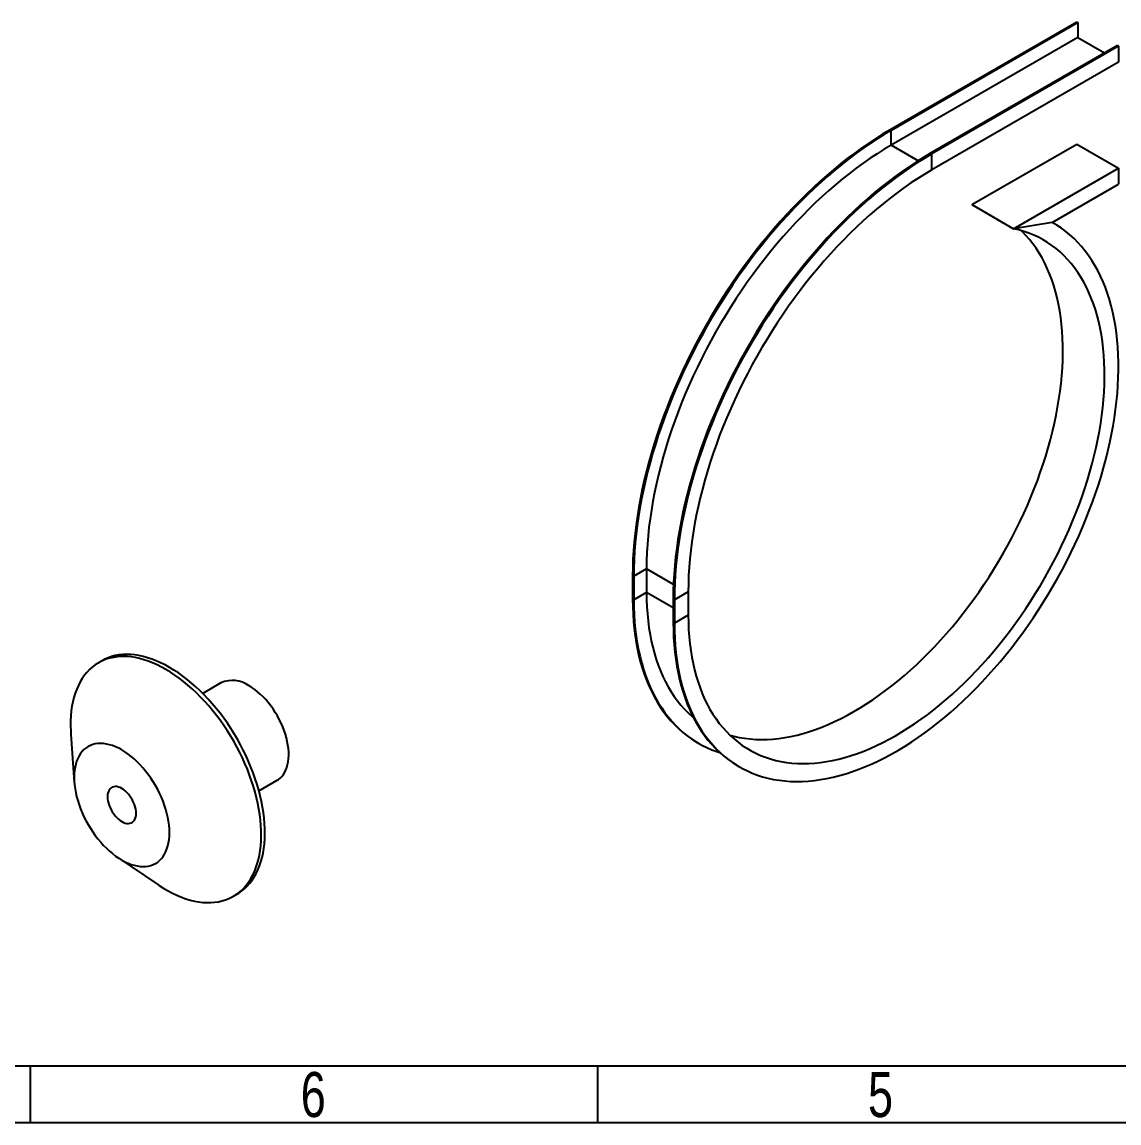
# Model space of a CAD drawing. Header units: millimetres. Extents: x -2169 to 6000, y -2300 to 596.
# Drawn here: x 2965 to 3941, y -2300 to -1320 of the extents above; entities that cross this region are included whole.
import ezdxf

# ---------------------------------------------------------------- set-up
doc = ezdxf.new("R2010")
doc.units = ezdxf.units.MM
doc.linetypes.add('SLD-Solid', pattern=[0])
doc.styles.add('SLDTEXTSTYLE0', font='TXT', dxfattribs={"width": 0.75})

msp = doc.modelspace()

# ---------------------------------------------------------------- linework, layer by layer
at = {"color": 3, "linetype": 'SLD-Solid'}
for p, q in [((3902.98, -1320.36), (3736.86, -1416.26)), ((3903.97, -1320.93), (3737.85, -1416.83)), ((3902.98, -1320.36), (3903.97, -1320.93)), ((3903.97, -1320.93), (3903.97, -1334.07)), ((3903.97, -1334.07), (3737.85, -1429.97)), ((3939.11, -1341.22), (3772.99, -1437.11)), ((3940.1, -1341.79), (3773.98, -1437.69)), ((3903.97, -1334.07), (3927.72, -1347.79)), ((3939.11, -1341.22), (3940.1, -1341.79)), ((3940.1, -1341.79), (3940.1, -1356.08)), ((3940.1, -1356.08), (3773.98, -1451.98)), ((3737.85, -1416.83), (3736.86, -1416.26)), ((3737.85, -1429.97), (3737.85, -1416.83)), ((3761.87, -1443.84), (3737.85, -1429.97)), ((3809.57, -1482.88), (3902.98, -1428.96)), ((3902.98, -1428.96), (3940.1, -1450.39)), ((3773.98, -1437.69), (3772.99, -1437.11)), ((3773.98, -1451.98), (3773.98, -1437.69)), ((3846.7, -1504.31), (3940.1, -1450.39)), ((3940.1, -1450.39), (3940.1, -1464.68)), ((3881.18, -1498.69), (3940.1, -1464.68)), ((3809.57, -1482.88), (3846.7, -1504.31)), ((3881.18, -1498.69), (3846.7, -1504.31)), ((3882.22, -1499.28), (3881.23, -1498.71)), ((3520.22, -1807.1), (3508.84, -1813.68)), ((3520.22, -1807.1), (3520.23, -1827.95)), ((3544.24, -1820.97), (3520.22, -1807.1)), ((3508.84, -1813.68), (3507.85, -1813.11)), ((3507.85, -1813.11), (3507.86, -1833.95)), ((3508.84, -1813.68), (3508.85, -1834.53)), ((3520.23, -1827.95), (3508.85, -1834.53)), ((3543.98, -1841.66), (3520.23, -1827.95)), ((3557.35, -1827.39), (3544.97, -1834.54)), ((3557.35, -1827.39), (3557.35, -1848.24)), ((3508.85, -1834.53), (3507.86, -1833.95)), ((3543.98, -1833.96), (3543.99, -1854.81)), ((3544.97, -1834.54), (3543.98, -1833.97)), ((3544.97, -1834.53), (3544.98, -1855.39)), ((3557.35, -1848.24), (3544.98, -1855.39)), ((3544.98, -1855.39), (3543.99, -1854.81)), ((3035.88, -1888.8), (3032.69, -1890.64)), ((3141.59, -1908.6), (3125.42, -1917.93)), ((3008.14, -1954.09), (3011.17, -1996.98)), ((3565.73, -1961.79), (3566.72, -1962.36)), ((3601.86, -1982.64), (3602.85, -1983.22)), ((3175.42, -2004.54), (3191.58, -1995.21)), ((3049.84, -2063.95), (3085.46, -2088.03)), ((3152.68, -2098.49), (3155.87, -2096.65))]:
    msp.add_line(p, q, dxfattribs=at)
at = {"color": 7, "linetype": 'SLD-Solid'}
for p, q in [((5949.14, -2249.75), (2013.07, -2249.75)), ((2971.86, -2249.75), (2971.86, -2300.21)), ((3476.48, -2249.75), (3476.48, -2300.21)), ((5999.6, -2300.21), (1962.61, -2300.21))]:
    msp.add_line(p, q, dxfattribs=at)
at = {"color": 3, "linetype": 'SLD-Solid', "flags": 128}
for points in [[(3736.86, -1416.26), (3730.54, -1420), (3724.23, -1423.94), (3717.93, -1428.08), (3711.65, -1432.41), (3705.39, -1436.93), (3699.14, -1441.64), (3692.93, -1446.52), (3686.75, -1451.59), (3680.61, -1456.82), (3674.51, -1462.23), (3668.46, -1467.81), (3662.46, -1473.54), (3656.52, -1479.44), (3650.64, -1485.48), (3644.82, -1491.68), (3639.08, -1498.02), (3633.4, -1504.5), (3627.81, -1511.11), (3622.3, -1517.85), (3616.88, -1524.71), (3611.55, -1531.7), (3606.31, -1538.79), (3601.17, -1546), (3596.14, -1553.3), (3591.21, -1560.71), (3586.4, -1568.2), (3581.69, -1575.78), (3577.11, -1583.44), (3572.65, -1591.17), (3568.31, -1598.98), (3564.1, -1606.84), (3560.02, -1614.76), (3556.08, -1622.73), (3552.27, -1630.74), (3548.6, -1638.8), (3545.08, -1646.88), (3541.7, -1654.99), (3538.47, -1663.12), (3535.39, -1671.26), (3532.47, -1679.41), (3529.7, -1687.56), (3527.09, -1695.71), (3524.63, -1703.84), (3522.34, -1711.96), (3520.21, -1720.05), (3518.25, -1728.12), (3516.45, -1736.14), (3514.82, -1744.13), (3513.36, -1752.06), (3512.07, -1759.95), (3510.95, -1767.77), (3510, -1775.52), (3509.22, -1783.21), (3508.62, -1790.81), (3508.19, -1798.34), (3507.93, -1805.77), (3507.85, -1813.11)], [(3737.85, -1416.83), (3731.53, -1420.57), (3725.22, -1424.52), (3718.92, -1428.65), (3712.64, -1432.98), (3706.37, -1437.5), (3700.13, -1442.21), (3693.92, -1447.09), (3687.74, -1452.16), (3681.6, -1457.4), (3675.5, -1462.8), (3669.45, -1468.38), (3663.45, -1474.12), (3657.51, -1480.01), (3651.63, -1486.06), (3645.81, -1492.25), (3640.07, -1498.59), (3634.39, -1505.07), (3628.8, -1511.68), (3623.29, -1518.42), (3617.87, -1525.29), (3612.54, -1532.27), (3607.3, -1539.36), (3602.16, -1546.57), (3597.13, -1553.87), (3592.2, -1561.28), (3587.38, -1568.77), (3582.68, -1576.35), (3578.1, -1584.01), (3573.63, -1591.75), (3569.3, -1599.55), (3565.09, -1607.41), (3561.01, -1615.33), (3557.06, -1623.3), (3553.26, -1631.32), (3549.59, -1639.37), (3546.07, -1647.45), (3542.69, -1655.56), (3539.46, -1663.69), (3536.38, -1671.84), (3533.46, -1679.99), (3530.69, -1688.14), (3528.08, -1696.28), (3525.62, -1704.42), (3523.33, -1712.53), (3521.2, -1720.63), (3519.24, -1728.69), (3517.44, -1736.72), (3515.81, -1744.7), (3514.35, -1752.64), (3513.06, -1760.52), (3511.94, -1768.34), (3510.99, -1776.1), (3510.21, -1783.78), (3509.61, -1791.39), (3509.18, -1798.91), (3508.92, -1806.34), (3508.84, -1813.68)], [(3737.85, -1429.97), (3731.63, -1433.66), (3725.42, -1437.56), (3719.21, -1441.65), (3713.03, -1445.94), (3706.86, -1450.42), (3700.72, -1455.09), (3694.61, -1459.94), (3688.53, -1464.98), (3682.5, -1470.19), (3676.5, -1475.57), (3670.56, -1481.12), (3664.68, -1486.84), (3658.85, -1492.71), (3653.09, -1498.74), (3647.4, -1504.92), (3641.78, -1511.24), (3636.24, -1517.7), (3630.79, -1524.29), (3625.42, -1531.01), (3620.14, -1537.85), (3614.96, -1544.82), (3609.88, -1551.89), (3604.9, -1559.07), (3600.03, -1566.34), (3595.28, -1573.71), (3590.64, -1581.17), (3586.12, -1588.71), (3581.72, -1596.33), (3577.45, -1604.02), (3573.32, -1611.77), (3569.32, -1619.57), (3565.45, -1627.43), (3561.73, -1635.33), (3558.15, -1643.27), (3554.71, -1651.23), (3551.43, -1659.23), (3548.3, -1667.24), (3545.32, -1675.26), (3542.5, -1683.29), (3539.84, -1691.31), (3537.34, -1699.33), (3535, -1707.34), (3532.84, -1715.32), (3530.83, -1723.27), (3529, -1731.19), (3527.34, -1739.07), (3525.85, -1746.9), (3524.53, -1754.68), (3523.39, -1762.4), (3522.42, -1770.05), (3521.62, -1777.63), (3521.01, -1785.13), (3520.57, -1792.54), (3520.31, -1799.87), (3520.22, -1807.1)], [(3772.99, -1437.11), (3766.68, -1440.86), (3760.37, -1444.8), (3754.07, -1448.94), (3747.78, -1453.27), (3741.52, -1457.79), (3735.28, -1462.5), (3729.06, -1467.38), (3722.88, -1472.45), (3716.74, -1477.68), (3710.65, -1483.09), (3704.59, -1488.67), (3698.6, -1494.4), (3692.65, -1500.3), (3686.77, -1506.34), (3680.96, -1512.54), (3675.21, -1518.88), (3669.54, -1525.36), (3663.94, -1531.97), (3658.43, -1538.71), (3653.01, -1545.57), (3647.68, -1552.56), (3642.44, -1559.65), (3637.31, -1566.86), (3632.27, -1574.16), (3627.34, -1581.57), (3622.53, -1589.06), (3617.83, -1596.64), (3613.24, -1604.3), (3608.78, -1612.03), (3604.44, -1619.84), (3600.23, -1627.7), (3596.15, -1635.62), (3592.21, -1643.59), (3588.4, -1651.6), (3584.73, -1659.66), (3581.21, -1667.74), (3577.83, -1675.85), (3574.6, -1683.98), (3571.53, -1692.12), (3568.6, -1700.27), (3565.83, -1708.42), (3563.22, -1716.57), (3560.77, -1724.7), (3558.47, -1732.82), (3556.35, -1740.91), (3554.38, -1748.98), (3552.58, -1757), (3550.95, -1764.99), (3549.49, -1772.93), (3548.2, -1780.81), (3547.08, -1788.63), (3546.13, -1796.39), (3545.35, -1804.07), (3544.75, -1811.68), (3544.32, -1819.2), (3544.06, -1826.63), (3543.98, -1833.97)], [(3773.98, -1437.69), (3767.67, -1441.43), (3761.36, -1445.37), (3755.06, -1449.51), (3748.77, -1453.84), (3742.51, -1458.36), (3736.27, -1463.07), (3730.05, -1467.95), (3723.87, -1473.02), (3717.73, -1478.26), (3711.64, -1483.66), (3705.58, -1489.24), (3699.58, -1494.97), (3693.64, -1500.87), (3687.76, -1506.92), (3681.95, -1513.11), (3676.2, -1519.45), (3670.53, -1525.93), (3664.93, -1532.54), (3659.42, -1539.28), (3654, -1546.14), (3648.67, -1553.13), (3643.43, -1560.22), (3638.3, -1567.43), (3633.26, -1574.73), (3628.33, -1582.14), (3623.52, -1589.63), (3618.82, -1597.21), (3614.23, -1604.87), (3609.77, -1612.61), (3605.43, -1620.41), (3601.22, -1628.27), (3597.14, -1636.19), (3593.2, -1644.16), (3589.39, -1652.18), (3585.72, -1660.23), (3582.2, -1668.31), (3578.82, -1676.42), (3575.59, -1684.55), (3572.52, -1692.69), (3569.59, -1700.84), (3566.82, -1709), (3564.21, -1717.14), (3561.76, -1725.28), (3559.46, -1733.39), (3557.33, -1741.49), (3555.37, -1749.55), (3553.57, -1757.58), (3551.94, -1765.56), (3550.48, -1773.5), (3549.19, -1781.38), (3548.07, -1789.2), (3547.12, -1796.96), (3546.34, -1804.64), (3545.74, -1812.25), (3545.31, -1819.77), (3545.05, -1827.2), (3544.97, -1834.54)], [(3773.98, -1451.98), (3767.79, -1455.65), (3761.6, -1459.53), (3755.43, -1463.6), (3749.27, -1467.87), (3743.13, -1472.33), (3737.02, -1476.98), (3730.94, -1481.81), (3724.89, -1486.82), (3718.88, -1492.01), (3712.92, -1497.37), (3707, -1502.89), (3701.15, -1508.58), (3695.35, -1514.43), (3689.61, -1520.43), (3683.94, -1526.58), (3678.35, -1532.87), (3672.84, -1539.3), (3667.41, -1545.86), (3662.06, -1552.55), (3656.81, -1559.37), (3651.65, -1566.3), (3646.59, -1573.34), (3641.64, -1580.48), (3636.79, -1587.73), (3632.06, -1595.06), (3627.44, -1602.49), (3622.94, -1610), (3618.57, -1617.58), (3614.32, -1625.23), (3610.2, -1632.94), (3606.22, -1640.71), (3602.37, -1648.53), (3598.66, -1656.4), (3595.1, -1664.3), (3591.68, -1672.23), (3588.41, -1680.19), (3585.29, -1688.16), (3582.33, -1696.15), (3579.52, -1704.14), (3576.87, -1712.13), (3574.39, -1720.11), (3572.06, -1728.08), (3569.9, -1736.02), (3567.91, -1743.94), (3566.08, -1751.82), (3564.43, -1759.67), (3562.94, -1767.46), (3561.63, -1775.2), (3560.49, -1782.89), (3559.53, -1790.5), (3558.74, -1798.05), (3558.13, -1805.52), (3557.69, -1812.9), (3557.43, -1820.19), (3557.35, -1827.39)], [(3544.98, -1855.39), (3545.07, -1862.13), (3545.33, -1868.77), (3545.77, -1875.3), (3546.39, -1881.7), (3547.18, -1887.98), (3548.14, -1894.14), (3549.28, -1900.15), (3550.59, -1906.03), (3552.06, -1911.75), (3553.71, -1917.33), (3555.53, -1922.75), (3557.51, -1928.01), (3559.65, -1933.1), (3561.96, -1938.03), (3564.43, -1942.78), (3567.05, -1947.34), (3569.84, -1951.73), (3572.77, -1955.93), (3575.86, -1959.94), (3579.09, -1963.75), (3582.47, -1967.37), (3585.99, -1970.78), (3589.65, -1974), (3593.45, -1977), (3597.38, -1979.8), (3601.44, -1982.38), (3605.62, -1984.75), (3609.93, -1986.9), (3614.35, -1988.84), (3618.88, -1990.55), (3623.53, -1992.05), (3628.28, -1993.32), (3633.14, -1994.37), (3638.09, -1995.19), (3643.13, -1995.79), (3648.26, -1996.16), (3653.48, -1996.3), (3658.77, -1996.22), (3664.14, -1995.91), (3669.58, -1995.38), (3675.08, -1994.61), (3680.65, -1993.63), (3686.27, -1992.42), (3691.93, -1990.99), (3697.65, -1989.33), (3703.4, -1987.46), (3709.19, -1985.36), (3715.01, -1983.05), (3720.85, -1980.53), (3726.71, -1977.79), (3732.58, -1974.84), (3738.47, -1971.69), (3744.36, -1968.32), (3750.24, -1964.76), (3756.12, -1961), (3761.99, -1957.05), (3767.84, -1952.9), (3773.67, -1948.56), (3779.47, -1944.05), (3785.23, -1939.35), (3790.96, -1934.47), (3796.65, -1929.42), (3802.29, -1924.21), (3807.87, -1918.83), (3813.4, -1913.3), (3818.86, -1907.61), (3824.26, -1901.78), (3829.58, -1895.8), (3834.83, -1889.68), (3839.99, -1883.44), (3845.07, -1877.06), (3850.06, -1870.57), (3854.95, -1863.96), (3859.74, -1857.24), (3864.43, -1850.42), (3869.01, -1843.51), (3873.47, -1836.5), (3877.82, -1829.4), (3882.05, -1822.23), (3886.16, -1814.99), (3890.14, -1807.68), (3893.99, -1800.31), (3897.7, -1792.89), (3901.27, -1785.43), (3904.71, -1777.92), (3908, -1770.38), (3911.14, -1762.82), (3914.14, -1755.24), (3916.98, -1747.64), (3919.66, -1740.04), (3922.19, -1732.44), (3924.56, -1724.85), (3926.77, -1717.27), (3928.81, -1709.72), (3930.69, -1702.19), (3932.4, -1694.69), (3933.95, -1687.24), (3935.32, -1679.84), (3936.52, -1672.49), (3937.55, -1665.2), (3938.41, -1657.98), (3939.09, -1650.83), (3939.6, -1643.77), (3939.93, -1636.79), (3940.08, -1629.9), (3940.07, -1623.11), (3939.87, -1616.43), (3939.5, -1609.85), (3938.96, -1603.4), (3938.24, -1597.06), (3937.35, -1590.86), (3936.28, -1584.79), (3935.05, -1578.85), (3933.64, -1573.06), (3932.06, -1567.43), (3930.31, -1561.94), (3928.4, -1556.62), (3926.32, -1551.45), (3924.08, -1546.46), (3921.68, -1541.64), (3919.12, -1537), (3916.4, -1532.54), (3913.52, -1528.26), (3910.5, -1524.17), (3907.32, -1520.28), (3904, -1516.58), (3900.54, -1513.08), (3896.94, -1509.79), (3893.19, -1506.7), (3889.32, -1503.82), (3885.31, -1501.15), (3881.18, -1498.69)], [(3557.35, -1848.24), (3557.44, -1854.75), (3557.71, -1861.16), (3558.14, -1867.45), (3558.76, -1873.62), (3559.54, -1879.67), (3560.5, -1885.59), (3561.63, -1891.38), (3562.93, -1897.02), (3564.4, -1902.51), (3566.04, -1907.86), (3567.84, -1913.04), (3569.81, -1918.07), (3571.94, -1922.92), (3574.23, -1927.61), (3576.68, -1932.12), (3579.29, -1936.45), (3582.05, -1940.6), (3584.96, -1944.55), (3588.03, -1948.32), (3591.23, -1951.89), (3594.58, -1955.26), (3598.07, -1958.43), (3601.7, -1961.4), (3605.45, -1964.16), (3609.34, -1966.71), (3613.35, -1969.04), (3617.49, -1971.16), (3621.74, -1973.07), (3626.11, -1974.75), (3630.58, -1976.22), (3635.16, -1977.46), (3639.85, -1978.49), (3644.63, -1979.28), (3649.5, -1979.86), (3654.46, -1980.2), (3659.5, -1980.33), (3664.62, -1980.22), (3669.82, -1979.9), (3675.08, -1979.34), (3680.41, -1978.57), (3685.79, -1977.57), (3691.23, -1976.34), (3696.72, -1974.9), (3702.25, -1973.23), (3707.81, -1971.35), (3713.42, -1969.25), (3719.04, -1966.93), (3724.69, -1964.4), (3730.36, -1961.66), (3736.04, -1958.71), (3741.73, -1955.56), (3747.41, -1952.21), (3753.09, -1948.65), (3758.76, -1944.9), (3764.42, -1940.96), (3770.06, -1936.83), (3775.67, -1932.52), (3781.24, -1928.03), (3786.78, -1923.36), (3792.28, -1918.52), (3797.74, -1913.51), (3803.14, -1908.34), (3808.48, -1903.01), (3813.76, -1897.53), (3818.98, -1891.9), (3824.12, -1886.13), (3829.19, -1880.22), (3834.17, -1874.18), (3839.07, -1868.02), (3843.87, -1861.74), (3848.59, -1855.34), (3853.2, -1848.83), (3857.7, -1842.23), (3862.1, -1835.53), (3866.39, -1828.74), (3870.56, -1821.87), (3874.6, -1814.92), (3878.53, -1807.9), (3882.32, -1800.82), (3885.98, -1793.68), (3889.51, -1786.5), (3892.9, -1779.27), (3896.15, -1772), (3899.25, -1764.71), (3902.21, -1757.39), (3905.01, -1750.06), (3907.66, -1742.72), (3910.16, -1735.38), (3912.5, -1728.05), (3914.68, -1720.73), (3916.69, -1713.42), (3918.54, -1706.15), (3920.23, -1698.9), (3921.74, -1691.7), (3923.09, -1684.54), (3924.27, -1677.44), (3925.28, -1670.39), (3926.11, -1663.42), (3926.78, -1656.51), (3927.26, -1649.69), (3927.58, -1642.95), (3927.72, -1636.31), (3927.68, -1629.76), (3927.47, -1623.32), (3927.09, -1616.99), (3926.53, -1610.78), (3925.8, -1604.69), (3924.89, -1598.73), (3923.82, -1592.9), (3922.57, -1587.22), (3921.15, -1581.68), (3919.57, -1576.29), (3917.82, -1571.05), (3915.9, -1565.98), (3913.82, -1561.07), (3911.57, -1556.33), (3909.17, -1551.76), (3906.61, -1547.37), (3903.9, -1543.17), (3901.03, -1539.15), (3898.02, -1535.33), (3894.86, -1531.7), (3891.55, -1528.26), (3888.11, -1525.03), (3884.52, -1522), (3880.81, -1519.17), (3876.96, -1516.56), (3872.99, -1514.16), (3868.89, -1511.97), (3864.67, -1510), (3860.34, -1508.24), (3855.9, -1506.71), (3851.35, -1505.4), (3846.7, -1504.31)], [(3594.36, -1955.05), (3598.04, -1956.03), (3602.72, -1957.05), (3607.5, -1957.85), (3612.37, -1958.43), (3617.33, -1958.77), (3622.38, -1958.9), (3627.5, -1958.79), (3632.69, -1958.47), (3637.96, -1957.91), (3643.28, -1957.14), (3648.67, -1956.14), (3654.11, -1954.91), (3659.59, -1953.47), (3665.12, -1951.8), (3670.69, -1949.92), (3676.29, -1947.81), (3681.92, -1945.5), (3687.57, -1942.97), (3693.24, -1940.23), (3698.92, -1937.28), (3704.6, -1934.13), (3710.29, -1930.78), (3715.97, -1927.22), (3721.64, -1923.47), (3727.3, -1919.53), (3732.93, -1915.4), (3738.54, -1911.09), (3744.12, -1906.6), (3749.66, -1901.93), (3755.16, -1897.09), (3760.61, -1892.08), (3766.02, -1886.91), (3771.36, -1881.58), (3776.64, -1876.1), (3781.86, -1870.47), (3787, -1864.7), (3792.06, -1858.79), (3797.05, -1852.75), (3801.95, -1846.59), (3806.75, -1840.3), (3811.46, -1833.91), (3816.07, -1827.4), (3820.58, -1820.8), (3824.98, -1814.1), (3829.26, -1807.31), (3833.43, -1800.44), (3837.48, -1793.49), (3841.4, -1786.47), (3845.2, -1779.39), (3848.86, -1772.25), (3852.39, -1765.07), (3855.78, -1757.84), (3859.03, -1750.57), (3862.13, -1743.28), (3865.09, -1735.96), (3867.89, -1728.63), (3870.54, -1721.29), (3873.04, -1713.95), (3875.38, -1706.62), (3877.55, -1699.3), (3879.57, -1691.99), (3881.42, -1684.72), (3883.1, -1677.47), (3884.62, -1670.27), (3885.97, -1663.11), (3887.15, -1656.01), (3888.16, -1648.96), (3888.99, -1641.99), (3889.65, -1635.08), (3890.14, -1628.26), (3890.45, -1621.52), (3890.59, -1614.88), (3890.56, -1608.33), (3890.35, -1601.89), (3889.96, -1595.56), (3889.41, -1589.35), (3888.67, -1583.26), (3887.77, -1577.3), (3886.69, -1571.47), (3885.45, -1565.79), (3884.03, -1560.24), (3882.44, -1554.85), (3880.69, -1549.62), (3878.77, -1544.54), (3876.69, -1539.64), (3874.45, -1534.9), (3872.05, -1530.33), (3869.49, -1525.94), (3866.78, -1521.74), (3863.91, -1517.72), (3860.9, -1513.9), (3857.73, -1510.26), (3854.43, -1506.83), (3853.59, -1506.01)], [(3520.23, -1827.95), (3520.32, -1834.47), (3520.58, -1840.89), (3521.02, -1847.19), (3521.63, -1853.37), (3522.41, -1859.43), (3523.37, -1865.36), (3524.49, -1871.15), (3525.79, -1876.81), (3527.26, -1882.31), (3528.89, -1887.67), (3530.69, -1892.87), (3532.65, -1897.9), (3534.78, -1902.78), (3537.06, -1907.48), (3539.51, -1912), (3542.11, -1916.35), (3544.86, -1920.51), (3547.76, -1924.49), (3550.82, -1928.28), (3554.02, -1931.87), (3557.36, -1935.26), (3560.84, -1938.45), (3561.95, -1939.41)], [(3507.86, -1833.95), (3507.95, -1840.7), (3508.21, -1847.34), (3508.65, -1853.87), (3509.27, -1860.27), (3510.06, -1866.55), (3511.02, -1872.71), (3512.16, -1878.72), (3513.46, -1884.6), (3514.94, -1890.32), (3516.59, -1895.9), (3518.4, -1901.32), (3520.38, -1906.58), (3522.53, -1911.67), (3524.84, -1916.6), (3527.3, -1921.34), (3529.93, -1925.91), (3532.71, -1930.3), (3535.65, -1934.5), (3538.73, -1938.51), (3541.97, -1942.32), (3545.35, -1945.94), (3548.87, -1949.35), (3552.53, -1952.57), (3556.33, -1955.57), (3560.26, -1958.37), (3564.31, -1960.95), (3565.73, -1961.79)], [(3508.85, -1834.53), (3508.94, -1841.27), (3509.2, -1847.91), (3509.64, -1854.44), (3510.26, -1860.84), (3511.05, -1867.13), (3512.01, -1873.28), (3513.15, -1879.29), (3514.45, -1885.17), (3515.93, -1890.9), (3517.58, -1896.47), (3519.39, -1901.89), (3521.37, -1907.15), (3523.52, -1912.25), (3525.83, -1917.17), (3528.29, -1921.92), (3530.92, -1926.49), (3533.7, -1930.87), (3536.64, -1935.07), (3539.72, -1939.08), (3542.96, -1942.89), (3546.34, -1946.51), (3549.86, -1949.93), (3553.52, -1953.14), (3557.32, -1956.14), (3561.25, -1958.94), (3565.3, -1961.52), (3569.49, -1963.89), (3573.79, -1966.04), (3578.22, -1967.98), (3582.75, -1969.7), (3585.4, -1970.58)], [(3543.99, -1854.81), (3544.08, -1861.56), (3544.34, -1868.2), (3544.78, -1874.72), (3545.4, -1881.13), (3546.19, -1887.41), (3547.15, -1893.56), (3548.29, -1899.58), (3549.6, -1905.46), (3551.07, -1911.18), (3552.72, -1916.76), (3554.54, -1922.18), (3556.52, -1927.44), (3558.66, -1932.53), (3560.97, -1937.46), (3563.44, -1942.2), (3566.06, -1946.77), (3568.85, -1951.16), (3571.78, -1955.36), (3574.87, -1959.37), (3578.1, -1963.18), (3581.48, -1966.8), (3585, -1970.21), (3588.66, -1973.43), (3592.46, -1976.43), (3596.39, -1979.23), (3600.45, -1981.81), (3601.86, -1982.64)], [(3092.68, -1896.58), (3088.73, -1894.41), (3084.8, -1892.45), (3080.87, -1890.72), (3076.98, -1889.21), (3073.11, -1887.93), (3069.29, -1886.88), (3065.52, -1886.06), (3061.81, -1885.48), (3058.17, -1885.13), (3054.6, -1885.02), (3051.11, -1885.15), (3047.72, -1885.51), (3044.42, -1886.12), (3041.22, -1886.95), (3038.14, -1888.02), (3035.18, -1889.32), (3032.33, -1890.85), (3029.62, -1892.6), (3027.05, -1894.57), (3024.62, -1896.76), (3022.34, -1899.17), (3020.21, -1901.77), (3018.23, -1904.58), (3016.42, -1907.59), (3014.77, -1910.78), (3013.29, -1914.15), (3011.98, -1917.7), (3010.85, -1921.42), (3009.9, -1925.29), (3009.12, -1929.31), (3008.52, -1933.48), (3008.11, -1937.77), (3007.88, -1942.19), (3007.84, -1946.73), (3007.97, -1951.36), (3008.14, -1954.09)], [(3095.87, -1894.74), (3091.93, -1892.57), (3087.99, -1890.61), (3084.06, -1888.88), (3080.17, -1887.37), (3076.31, -1886.09), (3072.49, -1885.04), (3068.72, -1884.22), (3065, -1883.64), (3061.36, -1883.29), (3057.79, -1883.18), (3054.31, -1883.31), (3050.91, -1883.67), (3047.61, -1884.27), (3044.41, -1885.11), (3041.33, -1886.18), (3038.37, -1887.48), (3035.88, -1888.8)], [(3085.46, -2088.03), (3086.76, -2088.9), (3090.71, -2091.39), (3094.66, -2093.67), (3098.6, -2095.73), (3102.53, -2097.58), (3106.44, -2099.2), (3110.32, -2100.6), (3114.17, -2101.76), (3117.96, -2102.7), (3121.7, -2103.4), (3125.38, -2103.86), (3128.99, -2104.09), (3132.52, -2104.08), (3135.96, -2103.83), (3139.31, -2103.35), (3142.56, -2102.63), (3145.7, -2101.68), (3148.72, -2100.49), (3151.63, -2099.08), (3154.4, -2097.44), (3157.04, -2095.58), (3159.55, -2093.49), (3161.91, -2091.2), (3164.11, -2088.69), (3166.17, -2085.98), (3168.06, -2083.08), (3169.79, -2079.98), (3171.36, -2076.69), (3172.75, -2073.23), (3173.97, -2069.6), (3175.02, -2065.8), (3175.88, -2061.85), (3176.57, -2057.76), (3177.07, -2053.53), (3177.39, -2049.17), (3177.53, -2044.69), (3177.48, -2040.1), (3177.25, -2035.42), (3176.84, -2030.65), (3176.25, -2025.79), (3175.47, -2020.87), (3174.52, -2015.9), (3173.38, -2010.88), (3172.08, -2005.82), (3170.6, -2000.74), (3168.95, -1995.64), (3167.13, -1990.54), (3165.16, -1985.46), (3163.03, -1980.39), (3160.75, -1975.35), (3158.31, -1970.35), (3155.74, -1965.41), (3153.03, -1960.53), (3150.19, -1955.72), (3147.23, -1950.99), (3144.14, -1946.37), (3140.95, -1941.84), (3137.65, -1937.43), (3134.25, -1933.14), (3130.76, -1928.99), (3127.2, -1924.98), (3123.55, -1921.12), (3119.84, -1917.42), (3116.07, -1913.88), (3112.25, -1910.52), (3108.39, -1907.34), (3104.49, -1904.35), (3100.57, -1901.56), (3096.63, -1898.97), (3092.68, -1896.58), (3092.68, -1896.58)], [(3155.87, -2096.65), (3157.59, -2095.6), (3160.24, -2093.73), (3162.74, -2091.65), (3165.1, -2089.36), (3167.3, -2086.85), (3169.36, -2084.14), (3171.25, -2081.23), (3172.98, -2078.13), (3174.55, -2074.85), (3175.94, -2071.39), (3177.16, -2067.76), (3178.21, -2063.96), (3179.07, -2060.01), (3179.76, -2055.92), (3180.26, -2051.68), (3180.58, -2047.33), (3180.72, -2042.85), (3180.67, -2038.26), (3180.45, -2033.58), (3180.03, -2028.8), (3179.44, -2023.95), (3178.66, -2019.03), (3177.71, -2014.06), (3176.57, -2009.03), (3175.27, -2003.98), (3173.79, -1998.89), (3172.14, -1993.8), (3170.33, -1988.7), (3168.35, -1983.61), (3166.22, -1978.54), (3163.94, -1973.51), (3161.5, -1968.51), (3158.93, -1963.56), (3156.22, -1958.68), (3153.38, -1953.88), (3150.42, -1949.15), (3147.33, -1944.52), (3144.14, -1940), (3140.84, -1935.59), (3137.44, -1931.3), (3133.96, -1927.15), (3130.39, -1923.14), (3126.74, -1919.28), (3123.03, -1915.57), (3119.26, -1912.04), (3115.44, -1908.68), (3111.58, -1905.5), (3107.68, -1902.51), (3103.76, -1899.72), (3099.82, -1897.13), (3095.87, -1894.74)], [(3191.58, -1995.21), (3192.69, -1994.51), (3194.34, -1993.22), (3195.85, -1991.71), (3197.2, -1990), (3198.4, -1988.08), (3199.43, -1985.98), (3200.29, -1983.7), (3200.97, -1981.25), (3201.47, -1978.65), (3201.8, -1975.91), (3201.93, -1973.05), (3201.89, -1970.08), (3201.66, -1967.01), (3201.24, -1963.86), (3200.65, -1960.65), (3199.88, -1957.39), (3198.93, -1954.11), (3197.82, -1950.81), (3196.54, -1947.53), (3195.11, -1944.26), (3193.53, -1941.03), (3191.81, -1937.86), (3189.96, -1934.76), (3187.98, -1931.76), (3185.89, -1928.85), (3183.71, -1926.07), (3181.43, -1923.42), (3179.08, -1920.92), (3176.66, -1918.59), (3174.18, -1916.42), (3171.67, -1914.44), (3169.14, -1912.66), (3166.58, -1911.08)], [(3053.45, -1968.23), (3050.67, -1966.73), (3047.91, -1965.45), (3045.17, -1964.39), (3042.47, -1963.56), (3039.81, -1962.95), (3037.21, -1962.58), (3034.68, -1962.45), (3032.23, -1962.54), (3029.88, -1962.88), (3027.62, -1963.44), (3025.47, -1964.24), (3023.45, -1965.26), (3021.55, -1966.5), (3019.79, -1967.96), (3018.17, -1969.64), (3016.7, -1971.51), (3015.4, -1973.58), (3014.25, -1975.84), (3013.27, -1978.28), (3012.47, -1980.88), (3011.84, -1983.64), (3011.38, -1986.54), (3011.11, -1989.57), (3011.02, -1992.73), (3011.11, -1995.98), (3011.38, -1999.33), (3011.84, -2002.75), (3012.47, -2006.24), (3013.27, -2009.77), (3014.25, -2013.34), (3015.4, -2016.92), (3016.7, -2020.5), (3018.17, -2024.07), (3019.79, -2027.61), (3021.55, -2031.11), (3023.45, -2034.54), (3025.47, -2037.9), (3027.62, -2041.18), (3029.88, -2044.35), (3032.23, -2047.4), (3034.68, -2050.33), (3037.21, -2053.11), (3039.81, -2055.74), (3042.47, -2058.2), (3045.17, -2060.49), (3047.91, -2062.6), (3050.67, -2064.5), (3053.45, -2066.21), (3056.22, -2067.71), (3058.99, -2068.99), (3061.72, -2070.05), (3064.43, -2070.88), (3067.08, -2071.48), (3069.68, -2071.85), (3072.21, -2071.99), (3074.66, -2071.89), (3077.02, -2071.56), (3079.27, -2071), (3081.42, -2070.2), (3083.45, -2069.18), (3085.35, -2067.94), (3087.11, -2066.47), (3088.72, -2064.8), (3090.19, -2062.93), (3091.5, -2060.85), (3092.64, -2058.6), (3093.62, -2056.16), (3094.43, -2053.56), (3095.06, -2050.8), (3095.51, -2047.9), (3095.78, -2044.86), (3095.87, -2041.71), (3095.78, -2038.45), (3095.51, -2035.11), (3095.06, -2031.68), (3094.43, -2028.2), (3093.62, -2024.66), (3092.64, -2021.1), (3091.5, -2017.52), (3090.19, -2013.93), (3088.72, -2010.36), (3087.11, -2006.82), (3085.35, -2003.33), (3083.45, -1999.89), (3081.42, -1996.53), (3079.27, -1993.26), (3077.02, -1990.09), (3074.66, -1987.04), (3072.21, -1984.11), (3069.68, -1981.33), (3067.08, -1978.7), (3064.43, -1976.23), (3061.72, -1973.95), (3058.99, -1971.84), (3056.22, -1969.93), (3053.45, -1968.23)], [(3053.45, -2002.52), (3051.91, -2001.74), (3050.4, -2001.19), (3048.93, -2000.87), (3047.53, -2000.79), (3046.22, -2000.95), (3045.01, -2001.34), (3043.92, -2001.97), (3042.97, -2002.82), (3042.18, -2003.88), (3041.55, -2005.14), (3041.09, -2006.57), (3040.81, -2008.15), (3040.72, -2009.87), (3040.81, -2011.7), (3041.09, -2013.6), (3041.55, -2015.56), (3042.18, -2017.54), (3042.97, -2019.52), (3043.92, -2021.47), (3045.01, -2023.35), (3046.22, -2025.14), (3047.53, -2026.82), (3048.93, -2028.36), (3050.4, -2029.73), (3051.91, -2030.92), (3053.45, -2031.92), (3054.98, -2032.69), (3056.49, -2033.25), (3057.96, -2033.57), (3059.36, -2033.65), (3060.68, -2033.49), (3061.89, -2033.09), (3062.97, -2032.46), (3063.92, -2031.61), (3064.72, -2030.56), (3065.35, -2029.3), (3065.81, -2027.87), (3066.08, -2026.28), (3066.18, -2024.57), (3066.08, -2022.74), (3065.81, -2020.84), (3065.35, -2018.88), (3064.72, -2016.89), (3063.92, -2014.92), (3062.97, -2012.97), (3061.89, -2011.09), (3060.68, -2009.3), (3059.36, -2007.62), (3057.96, -2006.08), (3056.49, -2004.71), (3054.98, -2003.51), (3053.45, -2002.52)]]:
    msp.add_lwpolyline(points, dxfattribs=at)
at = {"color": 3, "linetype": 'SLD-Solid'}
msp.add_arc((3151.99, -1931.04), 24.73, 53.81823, 114.87131, dxfattribs=at)

# ---------------------------------------------------------------- texts
at = {"color": 7, "linetype": 'Continuous', "char_height": 40.05, "attachment_point": 2, "style": 'SLDTEXTSTYLE0'}
for s, insert in [('6', (3223.77, -2254.88)), ('5', (3728.39, -2254.88))]:
    msp.add_mtext(s, dxfattribs=dict(at, insert=insert))

doc.saveas('drawing.dxf')
